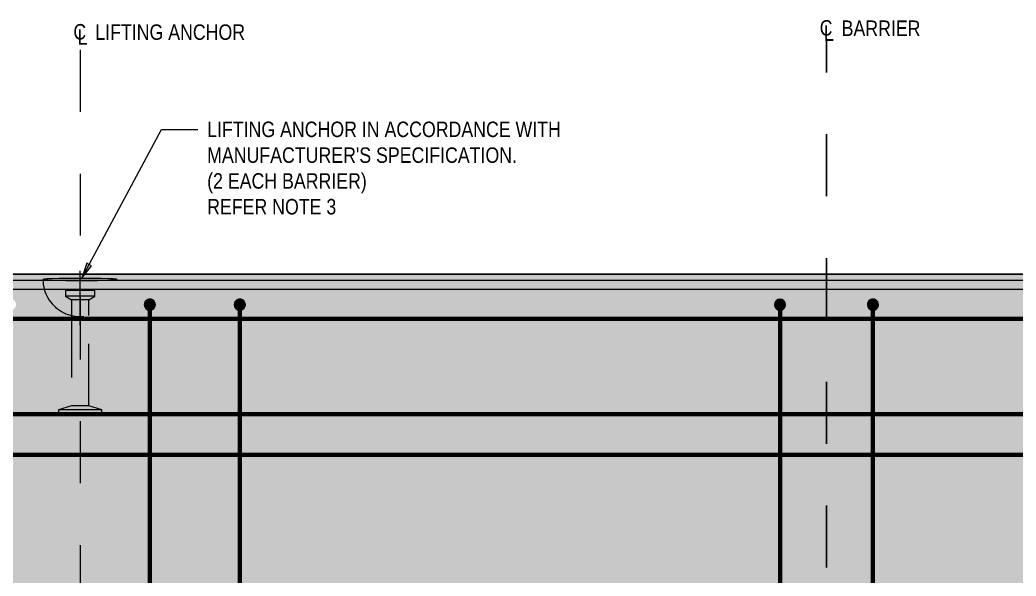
# Model space of a CAD drawing. Header units: metres. Extents: x 3.19 to 12.18, y 1.19 to 4.34.
# Drawn here: x 4.473 to 6.082, y 3.444 to 4.343 of the extents above; entities that cross this region are included whole.
import ezdxf

# ---------------------------------------------------------------- set-up
doc = ezdxf.new("R2010")
doc.units = ezdxf.units.M
doc.linetypes.add('JacobsCenter', pattern=[0.015000000000000001, 0.009000000000000003, -0.0015, 0.003, -0.0015])
doc.linetypes.add('JacobsDash', pattern=[0.0045000000000000005, 0.003, -0.0015])
for name, color, linetype, lineweight in [('D-BDGE', 7, 'Continuous', 13), ('D-BDGE-LINE', 7, 'Continuous', 9), ('D-ENHA-GEN-LINE', 7, 'Continuous', 9), ('D-ENHA-TEXT', 7, 'Continuous', 9)]:
    doc.layers.add(name, color=color, linetype=linetype, lineweight=lineweight)
doc.styles.add('Arial Narrow_1', font='ARIALN.TTF', dxfattribs={"height": 0.02499999999999999})
doc.styles.add('Arial Narrow_2', font='ARIALN.TTF', dxfattribs={"height": 0.0025})

# ---------------------------------------------------------------- blocks, each defined once
blk = doc.blocks.new('B_Det_Reinf_Bar Section_2D - Reo Dot_Scale 10_Section-2703256-DRG-2871121 - ELEVATION - PRECAST MEDIUM PERFORMANCE LEVEL BARRIER TYPE - MPB-02-A')
at = {"layer": 'D-BDGE-LINE'}
blk.add_hatch(color=256, dxfattribs=at).paths.add_polyline_path([(2.571809432083683e-15, -0.008999999999994434), (0.002329371405926597, -0.008693332436596202), (0.00450000000000412, -0.007794228634054894), (0.006363961030683141, -0.006363961030673665), (0.007794228634063963, -0.004499999999994645), (0.008693332436605677, -0.002329371405917392), (0.009000000000004045, 4.872902081842768e-15), (0.008693332436605677, 0.002329371405928492), (0.007794228634063963, 0.004500000000005204), (0.006363961030683546, 0.006363961030683682), (0.00450000000000412, 0.007794228634065182), (0.002329371405926732, 0.00869333243660703), (4.196110126031272e-15, 0.009000000000005264), (-0.002329371405919152, 0.00869333243660676), (-0.004499999999995864, 0.007794228634065182), (-0.006363961030674883, 0.006363961030684223), (-0.007794228634055842, 0.004500000000005474), (-0.008693332436597555, 0.002329371405928221), (-0.008999999999995924, 5.143618864167365e-15), (-0.008693332436597555, -0.002329371405917392), (-0.007794228634055977, -0.004499999999994645), (-0.006363961030674883, -0.006363961030673665), (-0.004499999999995864, -0.007794228634054623), (-0.00232937140591834, -0.008693332436596202)])
for centre, start, end in [((0, 5.273116942094194e-19), 359.9999999999996, 179.9999999999998), ((0, -5.301757367460423e-19), 179.9999999999998, 359.9999999999993)]:
    blk.add_arc(centre, 0.009000000000000006, start, end, dxfattribs=at)
blk = doc.blocks.new('B_Det_Reinf_Bar Section_2D - Reo Dot_Scale 10_Section-5903221-DRG-2871121 - ELEVATION - PRECAST MEDIUM PERFORMANCE LEVEL BARRIER TYPE - MPB-02-A')
at = {"layer": 'D-BDGE-LINE'}
blk.add_hatch(color=256, dxfattribs=at).paths.add_polyline_path([(-1.191153842228232e-14, 0.008999999999995246), (-0.00232937140593526, 0.008693332436596743), (-0.004500000000011972, 0.007794228634055165), (-0.00636396103069072, 0.006363961030674207), (-0.007794228634071408, 0.00449999999999627), (-0.00869333243661407, 0.002329371405917934), (-0.009000000000012031, -4.060751734868973e-15), (-0.00869333243661407, -0.00232937140592768), (-0.007794228634071408, -0.004500000000006286), (-0.00636396103069072, -0.006363961030683682), (-0.004500000000014137, -0.007794228634063828), (-0.002329371405934177, -0.008693332436606489), (-1.191153842228232e-14, -0.009000000000004721), (0.002329371405911437, -0.008693332436606489), (0.004499999999988148, -0.007794228634063557), (0.006363961030666897, -0.006363961030683141), (0.007794228634048668, -0.004500000000004662), (0.008693332436589162, -0.002329371405927138), (0.008999999999988208, -1.028723772833473e-14), (0.008693332436590245, 0.002329371405917934), (0.007794228634048668, 0.004499999999995187), (0.006363961030666897, 0.006363961030674748), (0.004499999999988148, 0.007794228634055165), (0.002329371405911437, 0.008693332436596743)])
for radius, start, end in [(0.009000000000000008, 2.926110306946435e-13, 180.0000000000001), (0.009000000000000006, 180.0000000000001, 359.9999999999996)]:
    blk.add_arc((0, -2.642286556120343e-18), radius, start, end, dxfattribs=at)
blk = doc.blocks.new('SYM_ANO_Barrier_LiftingHook_CS - Barrier_LiftingHook-3065844-DRG-2871121 - ELEVATION - PRECAST MEDIUM PERFORMANCE LEVEL BARRIER TYPE - MPB-02-A')
at = {"layer": 'D-ENHA-GEN-LINE', "linetype": 'JacobsDash'}
for p, q in [((-3.096901587356272e-07, -0.006784693707594565), (-3.096901587356272e-07, 0.001969845714563886)), ((-0.005825960594715209, 0.0006371081662707314), (-0.006000309690159206, 0.0005972222222251211)), ((-0.005313045844078125, 0.0006746760842300627), (-0.005825960594715214, 0.0006371081662707309)), ((-0.004491374179183393, 0.0007077426652629613), (-0.005313045844077933, 0.0006746760842300689)), ((-0.003408698170548321, 0.0007343861998717282), (-0.004491374179185306, 0.0007077426652628809)), ((-0.002127939012445208, 0.0007530582626696955), (-0.003408698170564734, 0.0007343861998715137)), ((-0.0007235297717087187, 0.0007626737012388135), (-0.002127939012431997, 0.0007530582626700263)), ((0.0007229103913756694, 0.0007626737012389357), (-0.0007235297716908704, 0.0007626737012389357)), ((0.002127319632079683, 0.000753058262670262), (0.0007229103913510606, 0.000762673701239086)), ((0.003408078790218821, 0.0007343861998719226), (0.002127319632063511, 0.000753058262670626)), ((0.004490754798868225, 0.0007077426652628623), (0.00340807879022341, 0.0007343861998719016)), ((0.005312426463760563, 0.0006746760842300507), (0.004490754798870601, 0.0007077426652627585)), ((0.005825341214397408, 0.0006371081662707316), (0.005312426463760326, 0.0006746760842300611)), ((0.005999690309841106, 0.0005972222222250608), (0.005825341214397414, 0.0006371081662707314)), ((-0.002350309690159203, -0.00120277777777577), (-0.002350309690159203, -0.002128416652289006)), ((0.002349690309841109, -0.00120277777777707), (-0.002350309690159202, -0.00120277777777577)), ((0.002349690309840784, -0.002128416652289006), (0.002349690309841109, -0.00120277777777707)), ((0.002349690309838533, -0.002128416652290305), (-0.002350309690159202, -0.002128416652290305)), ((-0.002350309690159203, -0.002128416652289006), (-0.001400309690159351, -0.002676899408019204)), ((0.001399690309838654, -0.002676899408020502), (-0.001400309690157101, -0.002676899408020502)), ((-0.001400309690159352, -0.002676899408019202), (-0.001400309690159352, -0.005237165916272176)), ((0.001399690309840904, -0.002676899408019203), (0.002349690309838529, -0.002128416652290308)), ((0.001399690309840878, -0.005237149402329294), (0.001399690309840905, -0.002676899408019202)), ((-0.001400309690159352, -0.005237165916272176), (-0.001400309690159352, -0.01982467492454532)), ((0.001399690309840892, -0.01982467492454533), (0.001399690309840906, -0.005237149402329283)), ((-0.001400309690159352, -0.01982467492454532), (-0.003500309690159189, -0.02046670935560924)), ((0.003499690309840712, -0.02046670935561054), (-0.003500309690163432, -0.02046670935561054)), ((-0.003500309690159186, -0.02046670935560924), (-0.003500309690159186, -0.02120277777777555)), ((0.001399690309845143, -0.01982467492454662), (-0.001400309690159352, -0.01982467492454662)), ((0.003499690309840711, -0.02046670935560924), (0.001399690309840892, -0.01982467492454532)), ((0.003499690309840712, -0.02120277777777555), (0.003499690309840712, -0.02046670935560924)), ((-0.003500309690159186, -0.02120277777777555), (0.003499690309840712, -0.02120277777777555))]:
    blk.add_line(p, q, dxfattribs=at)
blk.add_arc((-3.44100176372919e-07, 0.0005971878122075771), 0.005999965590081505, 179.9996714066525, 0.0003288430973885436, dxfattribs=at)
for major_axis, ratio, start_param, end_param in [((0.006000000000000017, 0), 0.02776706724027967, 3.146393588788662, 4.712388980384708), ((-0.005999999999999991, 3.673940397442054e-19), 0.02776706724027981, 1.570796326794916, 3.141592653602437)]:
    blk.add_ellipse((-3.096901588845214e-07, 0.0005972222222229539), major_axis=major_axis, ratio=ratio, start_param=start_param, end_param=end_param, dxfattribs=at)
blk = doc.blocks.new('CS_Annot_Centreline Symbol3 - CS_Annot_Centreline Symbol-5905071-DRG-2871121 - ELEVATION - PRECAST MEDIUM PERFORMANCE LEVEL BARRIER TYPE - MPB-02-A')
at = {"layer": 'D-ENHA-GEN-LINE', "char_height": 0.0025, "attachment_point": 1, "style": 'Arial Narrow_2'}
for s, insert, width in [('C  ', (-0.001093037785933506, 0.004762522620760218), 0.00440928125), ('L', (-0.000410444531309655, 0.003917079901844562), 0.00192405)]:
    blk.add_mtext(s, dxfattribs=dict(at, insert=insert, width=width))

msp = doc.modelspace()

# ---------------------------------------------------------------- hatches: boundary and pattern name
at = {"layer": 'D-BDGE-LINE', "true_color": 0xffffff}
h = msp.add_hatch(color=7, dxfattribs=at)
h.paths.add_polyline_path([(8.165503870350335, 2.172432099418926), (8.165503870350335, 3.932432099418929), (3.385503870350329, 3.932432099418929), (3.385503870350329, 2.172432099418926), (7.300379011572486, 2.172432099418926)])
h.paths.add_polyline_path([(8.048259892536034, 2.656198663905486), (8.045930521130112, 2.656505331468885), (8.043759892536034, 2.657404435271427), (8.041895931505355, 2.658834702874807), (8.040465663901974, 2.660698663905488), (8.039566560099432, 2.662869292499564), (8.039259892536034, 2.665198663905483), (8.039566560099432, 2.66752803531141), (8.040465663901973, 2.669698663905483), (8.041895931505355, 2.671562624936166), (8.043759892536034, 2.672992892539548), (8.045930521130112, 2.673891996342088), (8.048259892536034, 2.674198663905486), (8.050589263941957, 2.673891996342088), (8.052759892536034, 2.672992892539547), (8.054623853566714, 2.671562624936165), (8.056054121170094, 2.669698663905486), (8.056953224972636, 2.66752803531141), (8.057259892536035, 2.665198663905485), (8.056953224972636, 2.662869292499564), (8.056054121170094, 2.660698663905487), (8.054623853566714, 2.658834702874808), (8.052759892536034, 2.657404435271427), (8.050589263941959, 2.656505331468885)])
h.paths.add_polyline_path([(7.263259892536027, 2.65619866390549), (7.260930521130104, 2.656505331468887), (7.258759892536025, 2.657404435271429), (7.256895931505347, 2.65883470287481), (7.255465663901967, 2.660698663905488), (7.254566560099424, 2.662869292499566), (7.254259892536027, 2.665198663905489), (7.254566560099424, 2.667528035311412), (7.255465663901966, 2.66969866390549), (7.256895931505347, 2.671562624936168), (7.258759892536025, 2.67299289253955), (7.260930521130102, 2.67389199634209), (7.263259892536027, 2.674198663905488), (7.265589263941949, 2.67389199634209), (7.267759892536025, 2.672992892539549), (7.269623853566705, 2.671562624936168), (7.271054121170086, 2.669698663905489), (7.271953224972629, 2.667528035311415), (7.272259892536026, 2.665198663905489), (7.271953224972629, 2.662869292499566), (7.271054121170086, 2.660698663905489), (7.269623853566703, 2.658834702874808), (7.267759892536025, 2.657404435271429), (7.26558926394195, 2.656505331468887)])
h.paths.add_polyline_path([(6.697747848164644, 2.65619866390549), (6.695418476758721, 2.656505331468888), (6.693247848164644, 2.657404435271429), (6.691383887133965, 2.658834702874812), (6.689953619530583, 2.660698663905489), (6.689054515728042, 2.662869292499566), (6.688747848164644, 2.665198663905485), (6.689054515728042, 2.667528035311412), (6.689953619530583, 2.66969866390549), (6.691383887133967, 2.671562624936171), (6.693247848164644, 2.67299289253955), (6.695418476758721, 2.673891996342091), (6.697747848164644, 2.67419866390549), (6.700077219570566, 2.673891996342092), (6.702247848164645, 2.67299289253955), (6.704111809195323, 2.671562624936169), (6.705542076798705, 2.66969866390549), (6.706441180601247, 2.667528035311412), (6.706747848164644, 2.665198663905489), (6.706441180601247, 2.662869292499566), (6.705542076798706, 2.660698663905492), (6.704111809195323, 2.65883470287481), (6.702247848164645, 2.657404435271429), (6.700077219570567, 2.656505331468888)])
h.paths.add_polyline_path([(5.875503870350338, 2.656198663905492), (5.873174498944415, 2.656505331468891), (5.871003870350337, 2.657404435271432), (5.869139909319658, 2.658834702874813), (5.867709641716277, 2.660698663905493), (5.866810537913735, 2.662869292499569), (5.866503870350337, 2.665198663905493), (5.866810537913735, 2.667528035311415), (5.867709641716278, 2.669698663905493), (5.869139909319658, 2.671562624936171), (5.871003870350337, 2.672992892539552), (5.873174498944415, 2.673891996342094), (5.875503870350338, 2.674198663905492), (5.87783324175626, 2.673891996342094), (5.880003870350336, 2.672992892539552), (5.881867831381016, 2.671562624936171), (5.883298098984397, 2.669698663905492), (5.884197202786939, 2.667528035311413), (5.884503870350336, 2.665198663905491), (5.884197202786939, 2.662869292499569), (5.883298098984397, 2.660698663905492), (5.881867831381016, 2.658834702874814), (5.880003870350336, 2.657404435271433), (5.87783324175626, 2.656505331468891)])
h.paths.add_polyline_path([(5.675503870350333, 2.656198663905492), (5.673174498944411, 2.656505331468891), (5.671003870350334, 2.657404435271432), (5.669139909319655, 2.658834702874813), (5.667709641716273, 2.660698663905492), (5.666810537913732, 2.662869292499569), (5.666503870350333, 2.665198663905491), (5.666810537913732, 2.667528035311415), (5.667709641716273, 2.669698663905492), (5.669139909319656, 2.671562624936173), (5.671003870350334, 2.672992892539552), (5.673174498944411, 2.673891996342094), (5.675503870350333, 2.674198663905492), (5.677833241756256, 2.673891996342094), (5.680003870350334, 2.672992892539552), (5.681867831381012, 2.671562624936171), (5.683298098984394, 2.669698663905492), (5.684197202786934, 2.667528035311416), (5.684503870350333, 2.665198663905493), (5.684197202786935, 2.662869292499569), (5.683298098984394, 2.660698663905493), (5.681867831381012, 2.658834702874813), (5.680003870350334, 2.657404435271432), (5.677833241756256, 2.656505331468891)])
h.paths.add_polyline_path([(4.853259892536028, 2.656198663905497), (4.850930521130106, 2.656505331468895), (4.848759892536028, 2.657404435271437), (4.846895931505349, 2.658834702874818), (4.845465663901968, 2.660698663905497), (4.844566560099427, 2.662869292499574), (4.844259892536028, 2.665198663905497), (4.844566560099427, 2.66752803531142), (4.845465663901969, 2.669698663905498), (4.846895931505349, 2.671562624936176), (4.848759892536028, 2.672992892539557), (4.850930521130105, 2.673891996342099), (4.853259892536028, 2.674198663905496), (4.855589263941951, 2.673891996342098), (4.857759892536028, 2.672992892539557), (4.859623853566706, 2.671562624936176), (4.861054121170088, 2.669698663905497), (4.86195322497263, 2.667528035311421), (4.862259892536028, 2.665198663905497), (4.86195322497263, 2.662869292499574), (4.861054121170088, 2.660698663905497), (4.859623853566707, 2.658834702874819), (4.857759892536028, 2.657404435271437), (4.855589263941952, 2.656505331468896)])
h.paths.add_polyline_path([(4.287747848164646, 2.656198663905498), (4.285418476758723, 2.656505331468896), (4.283247848164646, 2.657404435271437), (4.281383887133967, 2.658834702874819), (4.279953619530587, 2.660698663905498), (4.279054515728045, 2.662869292499574), (4.278747848164646, 2.665198663905496), (4.279054515728045, 2.66752803531142), (4.279953619530587, 2.669698663905497), (4.281383887133967, 2.671562624936176), (4.283247848164646, 2.672992892539558), (4.285418476758723, 2.673891996342099), (4.287747848164646, 2.674198663905497), (4.290077219570569, 2.673891996342099), (4.292247848164647, 2.672992892539557), (4.294111809195325, 2.671562624936176), (4.295542076798705, 2.669698663905498), (4.296441180601247, 2.667528035311422), (4.296747848164646, 2.665198663905499), (4.296441180601247, 2.662869292499574), (4.295542076798707, 2.660698663905498), (4.294111809195325, 2.658834702874818), (4.292247848164647, 2.657404435271437), (4.290077219570567, 2.656505331468896)])
h.paths.add_polyline_path([(3.533259892536029, 2.6561986639055), (3.530930521130107, 2.656505331468899), (3.528759892536029, 2.65740443527144), (3.52689593150535, 2.658834702874821), (3.525465663901969, 2.660698663905499), (3.524566560099428, 2.662869292499578), (3.524259892536029, 2.6651986639055), (3.524566560099428, 2.667528035311423), (3.525465663901969, 2.6696986639055), (3.52689593150535, 2.671562624936179), (3.528759892536029, 2.67299289253956), (3.530930521130106, 2.673891996342102), (3.533259892536029, 2.6741986639055), (3.535589263941952, 2.673891996342102), (3.537759892536029, 2.67299289253956), (3.539623853566709, 2.671562624936179), (3.541054121170089, 2.6696986639055), (3.541953224972631, 2.667528035311423), (3.542259892536029, 2.6651986639055), (3.541953224972631, 2.662869292499578), (3.541054121170089, 2.6606986639055), (3.539623853566706, 2.65883470287482), (3.537759892536029, 2.65740443527144), (3.535589263941953, 2.656505331468899)])
h.paths.add_polyline_path([(8.048259892536034, 3.38491487048629), (8.04593052113011, 3.385221538049689), (8.043759892536034, 3.38612064185223), (8.041895931505355, 3.387550909455611), (8.040465663901974, 3.389414870486292), (8.039566560099432, 3.391585499080367), (8.039259892536034, 3.393914870486293), (8.039566560099432, 3.396244241892213), (8.040465663901974, 3.39841487048629), (8.041895931505355, 3.400278831516969), (8.043759892536034, 3.40170909912035), (8.045930521130114, 3.402608202922892), (8.048259892536034, 3.40291487048629), (8.050589263941957, 3.402608202922892), (8.052759892536034, 3.40170909912035), (8.054623853566714, 3.40027883151697), (8.056054121170094, 3.39841487048629), (8.056953224972636, 3.396244241892213), (8.057259892536035, 3.393914870486289), (8.056953224972636, 3.391585499080367), (8.056054121170094, 3.38941487048629), (8.054623853566714, 3.387550909455611), (8.052759892536034, 3.38612064185223), (8.050589263941959, 3.385221538049689)])
h.paths.add_polyline_path([(7.263259892536029, 3.384914870486292), (7.260930521130105, 3.385221538049691), (7.258759892536028, 3.386120641852232), (7.25689593150535, 3.387550909455613), (7.255465663901969, 3.389414870486292), (7.254566560099427, 3.391585499080369), (7.254259892536028, 3.393914870486292), (7.254566560099427, 3.396244241892215), (7.255465663901968, 3.398414870486292), (7.25689593150535, 3.400278831516971), (7.258759892536028, 3.401709099120351), (7.260930521130105, 3.402608202922893), (7.263259892536029, 3.402914870486292), (7.265589263941952, 3.402608202922893), (7.267759892536029, 3.401709099120352), (7.269623853566707, 3.400278831516972), (7.271054121170089, 3.398414870486292), (7.271953224972631, 3.396244241892213), (7.272259892536029, 3.39391487048629), (7.271953224972631, 3.391585499080369), (7.271054121170089, 3.389414870486292), (7.26962385356671, 3.387550909455615), (7.267759892536029, 3.386120641852233), (7.26558926394195, 3.385221538049691)])
h.paths.add_polyline_path([(6.697747848164644, 3.384914870486293), (6.695418476758721, 3.385221538049691), (6.693247848164643, 3.386120641852233), (6.691383887133965, 3.387550909455612), (6.689953619530583, 3.389414870486292), (6.689054515728042, 3.39158549908037), (6.688747848164644, 3.393914870486288), (6.689054515728042, 3.396244241892215), (6.689953619530583, 3.398414870486292), (6.691383887133965, 3.400278831516973), (6.693247848164643, 3.401709099120353), (6.695418476758721, 3.402608202922894), (6.697747848164644, 3.402914870486292), (6.700077219570566, 3.402608202922894), (6.702247848164643, 3.401709099120353), (6.704111809195323, 3.400278831516972), (6.705542076798704, 3.398414870486292), (6.706441180601245, 3.396244241892215), (6.706747848164643, 3.393914870486292), (6.706441180601245, 3.39158549908037), (6.705542076798704, 3.389414870486292), (6.704111809195323, 3.387550909455613), (6.702247848164643, 3.386120641852233), (6.700077219570566, 3.385221538049691)])
h.paths.add_polyline_path([(5.875503870350338, 3.384914870486296), (5.873174498944414, 3.385221538049694), (5.871003870350337, 3.386120641852236), (5.869139909319658, 3.387550909455617), (5.867709641716277, 3.389414870486297), (5.866810537913735, 3.391585499080373), (5.866503870350337, 3.393914870486297), (5.866810537913735, 3.396244241892219), (5.867709641716277, 3.398414870486295), (5.869139909319658, 3.400278831516975), (5.871003870350337, 3.401709099120356), (5.873174498944414, 3.402608202922897), (5.875503870350338, 3.402914870486295), (5.87783324175626, 3.402608202922897), (5.880003870350336, 3.401709099120356), (5.881867831381016, 3.400278831516975), (5.883298098984397, 3.398414870486295), (5.884197202786939, 3.396244241892219), (5.884503870350336, 3.393914870486295), (5.884197202786939, 3.391585499080373), (5.883298098984397, 3.389414870486296), (5.881867831381016, 3.387550909455617), (5.880003870350336, 3.386120641852236), (5.877833241756261, 3.385221538049694)])
h.paths.add_polyline_path([(5.675503870350336, 3.384914870486296), (5.673174498944412, 3.385221538049694), (5.671003870350336, 3.386120641852236), (5.669139909319656, 3.387550909455617), (5.667709641716275, 3.389414870486296), (5.666810537913733, 3.391585499080373), (5.666503870350335, 3.393914870486294), (5.666810537913733, 3.396244241892219), (5.667709641716275, 3.398414870486295), (5.669139909319656, 3.400278831516975), (5.671003870350336, 3.401709099120356), (5.673174498944412, 3.402608202922897), (5.675503870350336, 3.402914870486295), (5.677833241756257, 3.402608202922897), (5.680003870350335, 3.401709099120356), (5.681867831381014, 3.400278831516975), (5.683298098984396, 3.398414870486295), (5.684197202786938, 3.396244241892219), (5.684503870350335, 3.393914870486297), (5.684197202786938, 3.391585499080373), (5.683298098984395, 3.389414870486295), (5.681867831381014, 3.387550909455617), (5.680003870350335, 3.386120641852236), (5.677833241756258, 3.385221538049694)])
h.paths.add_polyline_path([(4.85325989253603, 3.3849148704863), (4.850930521130108, 3.385221538049697), (4.848759892536029, 3.386120641852239), (4.846895931505351, 3.38755090945562), (4.84546566390197, 3.389414870486299), (4.844566560099429, 3.391585499080376), (4.84425989253603, 3.393914870486301), (4.844566560099429, 3.396244241892222), (4.845465663901969, 3.398414870486298), (4.846895931505351, 3.400278831516979), (4.848759892536029, 3.401709099120359), (4.850930521130108, 3.402608202922901), (4.85325989253603, 3.402914870486299), (4.855589263941953, 3.402608202922901), (4.85775989253603, 3.401709099120359), (4.859623853566709, 3.400278831516979), (4.86105412117009, 3.398414870486299), (4.861953224972631, 3.396244241892222), (4.86225989253603, 3.393914870486299), (4.861953224972631, 3.391585499080376), (4.86105412117009, 3.389414870486299), (4.85962385356671, 3.387550909455622), (4.85775989253603, 3.386120641852239), (4.855589263941954, 3.385221538049697)])
h.paths.add_polyline_path([(4.287747848164646, 3.384914870486301), (4.285418476758723, 3.385221538049699), (4.283247848164645, 3.38612064185224), (4.281383887133967, 3.387550909455621), (4.279953619530586, 3.3894148704863), (4.279054515728044, 3.391585499080378), (4.278747848164645, 3.393914870486301), (4.279054515728044, 3.396244241892222), (4.279953619530586, 3.3984148704863), (4.281383887133967, 3.400278831516979), (4.283247848164645, 3.40170909912036), (4.285418476758723, 3.402608202922902), (4.287747848164646, 3.4029148704863), (4.290077219570568, 3.402608202922902), (4.292247848164645, 3.40170909912036), (4.294111809195324, 3.400278831516979), (4.295542076798705, 3.398414870486301), (4.296441180601247, 3.396244241892224), (4.296747848164645, 3.393914870486301), (4.296441180601247, 3.391585499080378), (4.295542076798704, 3.389414870486299), (4.294111809195324, 3.387550909455621), (4.292247848164645, 3.38612064185224), (4.290077219570568, 3.385221538049699)])
h.paths.add_polyline_path([(3.533259892536029, 3.384914870486304), (3.530930521130108, 3.385221538049702), (3.528759892536029, 3.386120641852243), (3.52689593150535, 3.387550909455624), (3.525465663901969, 3.389414870486303), (3.524566560099428, 3.391585499080381), (3.524259892536029, 3.393914870486303), (3.524566560099428, 3.396244241892226), (3.525465663901969, 3.398414870486303), (3.52689593150535, 3.400278831516983), (3.528759892536029, 3.401709099120363), (3.530930521130107, 3.402608202922905), (3.533259892536029, 3.402914870486303), (3.535589263941952, 3.402608202922905), (3.537759892536029, 3.401709099120363), (3.539623853566708, 3.400278831516982), (3.541054121170089, 3.398414870486303), (3.541953224972631, 3.396244241892226), (3.542259892536029, 3.393914870486304), (3.541953224972631, 3.391585499080381), (3.541054121170089, 3.389414870486304), (3.539623853566709, 3.387550909455625), (3.537759892536029, 3.386120641852243), (3.535589263941952, 3.385221538049702)])
h.paths.add_polyline_path([(8.132003870350335, 3.654172198370426), (8.129674498944413, 3.654478865933824), (8.127503870350337, 3.655377969736365), (8.125639909319657, 3.656808237339746), (8.124209641716275, 3.658672198370426), (8.123310537913733, 3.660842826964503), (8.123003870350336, 3.663172198370431), (8.123310537913733, 3.665501569776346), (8.124209641716275, 3.667672198370425), (8.125639909319657, 3.669536159401104), (8.127503870350338, 3.670966427004487), (8.129674498944413, 3.671865530807027), (8.132003870350335, 3.672172198370425), (8.134333241756257, 3.671865530807027), (8.136503870350339, 3.670966427004485), (8.138367831381014, 3.669536159401105), (8.139798098984395, 3.667672198370427), (8.140697202786935, 3.665501569776354), (8.141003870350335, 3.663172198370425), (8.140697202786939, 3.660842826964503), (8.139798098984395, 3.658672198370425), (8.138367831381014, 3.656808237339746), (8.136503870350335, 3.655377969736366), (8.13433324175626, 3.654478865933824)])
h.paths.add_polyline_path([(3.41400387035033, 3.654172198370433), (3.411674498944407, 3.654478865933832), (3.40950387035033, 3.655377969736373), (3.40763990931965, 3.656808237339754), (3.40620964171627, 3.658672198370433), (3.405310537913728, 3.66084282696451), (3.40500387035033, 3.663172198370434), (3.405310537913728, 3.665501569776356), (3.40620964171627, 3.667672198370434), (3.407639909319651, 3.669536159401112), (3.40950387035033, 3.670966427004493), (3.411674498944407, 3.671865530807035), (3.41400387035033, 3.672172198370434), (3.416333241756253, 3.671865530807035), (3.41850387035033, 3.670966427004493), (3.420367831381009, 3.669536159401112), (3.42179809898439, 3.667672198370433), (3.422697202786931, 3.665501569776356), (3.42300387035033, 3.663172198370434), (3.422697202786931, 3.66084282696451), (3.42179809898439, 3.658672198370433), (3.420367831381009, 3.656808237339754), (3.41850387035033, 3.655377969736373), (3.416333241756253, 3.654478865933832)])
h.paths.add_polyline_path([(8.023259892536034, 3.874045803049846), (8.02093052113011, 3.874352470613245), (8.018759892536032, 3.875251574415786), (8.016895931505355, 3.876681842019167), (8.015465663901972, 3.878545803049846), (8.014566560099432, 3.880716431643924), (8.014259892536034, 3.883045803049846), (8.014566560099432, 3.88537517445577), (8.015465663901972, 3.887545803049848), (8.016895931505355, 3.889409764080526), (8.018759892536032, 3.890840031683907), (8.02093052113011, 3.891739135486448), (8.023259892536034, 3.892045803049846), (8.025589263941956, 3.891739135486448), (8.027759892536034, 3.890840031683907), (8.029623853566713, 3.889409764080526), (8.031054121170094, 3.887545803049846), (8.031953224972636, 3.885375174455765), (8.032259892536032, 3.883045803049846), (8.031953224972636, 3.880716431643924), (8.031054121170094, 3.878545803049847), (8.029623853566713, 3.876681842019168), (8.027759892536034, 3.875251574415786), (8.025589263941958, 3.874352470613245)])
h.paths.add_polyline_path([(7.238259892536028, 3.874045803049848), (7.235930521130106, 3.874352470613247), (7.233759892536028, 3.875251574415788), (7.231895931505349, 3.87668184201917), (7.230465663901969, 3.878545803049848), (7.229566560099426, 3.880716431643926), (7.229259892536028, 3.883045803049845), (7.229566560099426, 3.885375174455771), (7.230465663901969, 3.887545803049848), (7.231895931505349, 3.889409764080527), (7.233759892536028, 3.890840031683908), (7.235930521130106, 3.89173913548645), (7.238259892536028, 3.892045803049848), (7.240589263941951, 3.89173913548645), (7.242759892536029, 3.890840031683908), (7.244623853566707, 3.889409764080527), (7.246054121170088, 3.887545803049848), (7.24695322497263, 3.885375174455774), (7.247259892536028, 3.883045803049847), (7.24695322497263, 3.880716431643926), (7.246054121170088, 3.878545803049848), (7.244623853566709, 3.876681842019171), (7.242759892536029, 3.875251574415788), (7.240589263941951, 3.874352470613247)])
h.paths.add_polyline_path([(7.093003870350336, 3.874045803049849), (7.090674498944413, 3.874352470613247), (7.088503870350336, 3.875251574415789), (7.086639909319657, 3.87668184201917), (7.085209641716276, 3.878545803049851), (7.084310537913734, 3.880716431643926), (7.084003870350336, 3.883045803049845), (7.084310537913733, 3.885375174455772), (7.085209641716276, 3.88754580304985), (7.086639909319657, 3.889409764080528), (7.088503870350336, 3.89084003168391), (7.090674498944413, 3.89173913548645), (7.093003870350336, 3.89204580304985), (7.09533324175626, 3.89173913548645), (7.097503870350337, 3.890840031683909), (7.099367831381015, 3.889409764080529), (7.100798098984396, 3.887545803049849), (7.101697202786938, 3.885375174455773), (7.102003870350336, 3.883045803049848), (7.101697202786938, 3.880716431643926), (7.100798098984396, 3.878545803049849), (7.099367831381015, 3.87668184201917), (7.097503870350337, 3.875251574415789), (7.09533324175626, 3.874352470613248)])
h.paths.add_polyline_path([(6.722747848164645, 3.874045803049849), (6.720418476758722, 3.874352470613247), (6.718247848164646, 3.875251574415789), (6.716383887133964, 3.876681842019171), (6.714953619530585, 3.878545803049849), (6.714054515728042, 3.880716431643926), (6.713747848164645, 3.88304580304985), (6.714054515728042, 3.885375174455772), (6.714953619530585, 3.887545803049849), (6.716383887133968, 3.889409764080531), (6.718247848164645, 3.89084003168391), (6.720418476758722, 3.89173913548645), (6.722747848164645, 3.89204580304985), (6.725077219570567, 3.89173913548645), (6.727247848164645, 3.89084003168391), (6.729111809195324, 3.889409764080528), (6.730542076798706, 3.887545803049849), (6.731441180601247, 3.885375174455772), (6.731747848164645, 3.883045803049848), (6.731441180601247, 3.880716431643926), (6.730542076798706, 3.878545803049849), (6.729111809195324, 3.87668184201917), (6.727247848164645, 3.875251574415789), (6.725077219570567, 3.874352470613247)])
h.paths.add_polyline_path([(6.868003870350336, 3.87404580304985), (6.865674498944414, 3.874352470613248), (6.863503870350337, 3.87525157441579), (6.861639909319658, 3.87668184201917), (6.860209641716277, 3.878545803049851), (6.859310537913734, 3.880716431643927), (6.859003870350336, 3.883045803049849), (6.859310537913734, 3.885375174455773), (6.860209641716277, 3.88754580304985), (6.861639909319656, 3.889409764080529), (6.863503870350336, 3.89084003168391), (6.865674498944414, 3.891739135486452), (6.868003870350336, 3.89204580304985), (6.870333241756258, 3.891739135486452), (6.872503870350336, 3.89084003168391), (6.874367831381015, 3.889409764080529), (6.875798098984395, 3.88754580304985), (6.876697202786938, 3.885375174455773), (6.877003870350335, 3.883045803049849), (6.876697202786938, 3.880716431643927), (6.875798098984395, 3.878545803049851), (6.874367831381015, 3.876681842019171), (6.872503870350336, 3.87525157441579), (6.870333241756258, 3.874352470613248)])
h.paths.add_polyline_path([(5.700503870350334, 3.874045803049853), (5.698174498944412, 3.874352470613251), (5.696003870350337, 3.875251574415792), (5.694139909319656, 3.876681842019173), (5.692709641716275, 3.878545803049853), (5.691810537913732, 3.880716431643929), (5.691503870350335, 3.883045803049856), (5.691810537913732, 3.885375174455775), (5.692709641716275, 3.887545803049853), (5.694139909319655, 3.889409764080531), (5.696003870350335, 3.890840031683913), (5.698174498944412, 3.891739135486454), (5.700503870350334, 3.892045803049853), (5.702833241756258, 3.891739135486454), (5.705003870350335, 3.890840031683913), (5.706867831381013, 3.889409764080531), (5.708298098984395, 3.887545803049852), (5.709197202786936, 3.885375174455775), (5.709503870350334, 3.883045803049854), (5.709197202786936, 3.880716431643929), (5.708298098984395, 3.878545803049853), (5.706867831381013, 3.876681842019174), (5.705003870350335, 3.875251574415793), (5.702833241756255, 3.874352470613251)])
h.paths.add_polyline_path([(5.850503870350337, 3.874045803049853), (5.848174498944416, 3.874352470613251), (5.846003870350338, 3.875251574415793), (5.844139909319659, 3.876681842019174), (5.842709641716276, 3.878545803049854), (5.841810537913736, 3.88071643164393), (5.841503870350338, 3.883045803049854), (5.841810537913736, 3.885375174455775), (5.842709641716278, 3.887545803049852), (5.844139909319659, 3.889409764080531), (5.846003870350338, 3.890840031683912), (5.848174498944416, 3.891739135486454), (5.850503870350337, 3.892045803049853), (5.85283324175626, 3.891739135486454), (5.855003870350338, 3.890840031683912), (5.856867831381017, 3.889409764080531), (5.858298098984397, 3.887545803049853), (5.859197202786939, 3.885375174455775), (5.859503870350337, 3.883045803049852), (5.859197202786939, 3.88071643164393), (5.858298098984397, 3.878545803049853), (5.856867831381018, 3.876681842019174), (5.855003870350338, 3.875251574415792), (5.85283324175626, 3.874352470613251)])
h.paths.add_polyline_path([(4.82825989253603, 3.874045803049856), (4.825930521130108, 3.874352470613254), (4.823759892536031, 3.875251574415796), (4.821895931505352, 3.876681842019177), (4.82046566390197, 3.878545803049856), (4.819566560099429, 3.880716431643934), (4.819259892536031, 3.883045803049854), (4.819566560099429, 3.885375174455779), (4.820465663901972, 3.887545803049857), (4.821895931505352, 3.889409764080535), (4.823759892536031, 3.890840031683915), (4.825930521130108, 3.891739135486457), (4.82825989253603, 3.892045803049856), (4.830589263941953, 3.891739135486457), (4.83275989253603, 3.890840031683916), (4.83462385356671, 3.889409764080535), (4.836054121170091, 3.887545803049856), (4.836953224972632, 3.885375174455779), (4.83725989253603, 3.883045803049856), (4.836953224972632, 3.880716431643934), (4.836054121170091, 3.878545803049856), (4.834623853566709, 3.876681842019177), (4.83275989253603, 3.875251574415796), (4.830589263941953, 3.874352470613254)])
h.paths.add_polyline_path([(4.458003870350338, 3.874045803049857), (4.455674498944415, 3.874352470613255), (4.453503870350338, 3.875251574415797), (4.45163990931966, 3.876681842019178), (4.450209641716278, 3.878545803049857), (4.449310537913736, 3.880716431643934), (4.449003870350338, 3.883045803049857), (4.449310537913736, 3.885375174455779), (4.450209641716278, 3.887545803049857), (4.451639909319659, 3.889409764080536), (4.453503870350339, 3.890840031683917), (4.455674498944415, 3.891739135486458), (4.458003870350338, 3.892045803049857), (4.460333241756261, 3.891739135486458), (4.462503870350338, 3.890840031683916), (4.464367831381017, 3.889409764080536), (4.465798098984399, 3.887545803049856), (4.466697202786939, 3.885375174455779), (4.467003870350339, 3.883045803049856), (4.466697202786939, 3.880716431643934), (4.465798098984398, 3.878545803049857), (4.464367831381017, 3.876681842019178), (4.462503870350338, 3.875251574415797), (4.460333241756261, 3.874352470613255)])
h.paths.add_polyline_path([(4.683003870350338, 3.874045803049857), (4.680674498944415, 3.874352470613255), (4.678503870350338, 3.875251574415797), (4.676639909319659, 3.876681842019178), (4.675209641716278, 3.878545803049857), (4.674310537913737, 3.880716431643934), (4.674003870350337, 3.883045803049856), (4.674310537913737, 3.885375174455779), (4.675209641716278, 3.887545803049857), (4.676639909319659, 3.889409764080536), (4.678503870350338, 3.890840031683916), (4.680674498944415, 3.891739135486458), (4.683003870350338, 3.892045803049857), (4.685333241756261, 3.891739135486458), (4.687503870350338, 3.890840031683916), (4.689367831381016, 3.889409764080536), (4.690798098984398, 3.887545803049857), (4.69169720278694, 3.88537517445578), (4.692003870350338, 3.883045803049855), (4.69169720278694, 3.880716431643934), (4.690798098984398, 3.878545803049857), (4.689367831381016, 3.876681842019178), (4.687503870350338, 3.875251574415797), (4.685333241756262, 3.874352470613255)])
h.paths.add_polyline_path([(4.312747848164647, 3.874045803049857), (4.310418476758723, 3.874352470613255), (4.308247848164647, 3.875251574415797), (4.306383887133967, 3.876681842019178), (4.304953619530586, 3.878545803049857), (4.304054515728045, 3.880716431643934), (4.303747848164647, 3.883045803049857), (4.304054515728045, 3.88537517445578), (4.304953619530586, 3.887545803049857), (4.306383887133967, 3.889409764080536), (4.308247848164647, 3.890840031683917), (4.310418476758723, 3.891739135486458), (4.312747848164647, 3.892045803049857), (4.315077219570569, 3.891739135486458), (4.317247848164646, 3.890840031683916), (4.319111809195326, 3.889409764080536), (4.320542076798706, 3.887545803049858), (4.321441180601248, 3.88537517445578), (4.321747848164646, 3.883045803049856), (4.321441180601248, 3.880716431643934), (4.320542076798706, 3.878545803049856), (4.319111809195326, 3.876681842019178), (4.317247848164646, 3.875251574415798), (4.315077219570569, 3.874352470613255)])
h.paths.add_polyline_path([(3.50825989253603, 3.87404580304986), (3.505930521130107, 3.874352470613259), (3.50375989253603, 3.8752515744158), (3.50189593150535, 3.876681842019182), (3.50046566390197, 3.87854580304986), (3.499566560099428, 3.880716431643938), (3.499259892536029, 3.88304580304986), (3.499566560099428, 3.885375174455783), (3.50046566390197, 3.88754580304986), (3.50189593150535, 3.889409764080539), (3.50375989253603, 3.89084003168392), (3.505930521130106, 3.891739135486461), (3.50825989253603, 3.89204580304986), (3.510589263941952, 3.891739135486462), (3.512759892536029, 3.89084003168392), (3.514623853566708, 3.889409764080539), (3.516054121170089, 3.88754580304986), (3.516953224972631, 3.885375174455783), (3.517259892536029, 3.88304580304986), (3.516953224972631, 3.880716431643938), (3.516054121170089, 3.87854580304986), (3.514623853566708, 3.876681842019182), (3.512759892536029, 3.8752515744158), (3.510589263941952, 3.874352470613259)])
at = {"layer": 'D-ENHA-TEXT'}
msp.add_hatch(color=256, dxfattribs=at).paths.add_polyline_path([(4.573211393129774, 3.925837100830284), (4.588882858321102, 3.945808009205608), (4.581107300382095, 3.949963572831829)])

# ---------------------------------------------------------------- linework, layer by layer
at = {"layer": 'D-BDGE', "linetype": 'JacobsCenter', "lineweight": 25}
msp.add_line((5.775503870350327, 1.858334265813729), (5.77550387035033, 4.312632099418929), dxfattribs=at)
at = {"layer": 'D-BDGE', "linetype": 'JacobsCenter', "lineweight": 18}
msp.add_line((4.570503870350333, 4.294549072374633), (4.57050387035033, 2.674549072374633), dxfattribs=at)
at = {"layer": 'D-BDGE', "lineweight": 25}
msp.add_line((8.165503870350324, 3.932432099418925), (3.385503870350325, 3.932432099418925), dxfattribs=at)
at = {"layer": 'D-BDGE', "lineweight": 18}
for p, q in [((3.385503870350326, 3.922432099418932), (8.165503870350326, 3.922432099418917)), ((8.165503870350324, 3.907214048276496), (3.385503870350326, 3.907214048276512))]:
    msp.add_line(p, q, dxfattribs=at)
at = {"layer": 'D-BDGE', "lineweight": 70}
for p, q in [((3.413003870350325, 3.860058494739497), (8.133003870350324, 3.860058494739482)), ((4.683003870350332, 3.874045803049852), (4.683003870350329, 2.217432099418926)), ((4.828259892536024, 3.874045803049851), (4.828259892536021, 2.217432099418926)), ((5.700503870350326, 3.874045803049848), (5.700503870350325, 2.217432099418923)), ((5.85050387035033, 3.874045803049848), (5.850503870350328, 2.217432099418923)), ((3.413003870350325, 3.706174961172483), (8.133003870350324, 3.706174961172469)), ((3.433003870350324, 3.640058494739497), (8.113003870350324, 3.640058494739483))]:
    msp.add_line(p, q, dxfattribs=at)
at = {"layer": 'D-ENHA-TEXT'}
for p, q in [((4.573211393129774, 3.925837100830284), (4.701723618436134, 4.166298887394002)), ((4.701723618436134, 4.166298887394002), (4.760605262713564, 4.166298887394002)), ((4.581107300382095, 3.949963572831829), (4.573211393129774, 3.925837100830284)), ((4.573211393129774, 3.925837100830284), (4.588882858321102, 3.945808009205608)), ((4.588882858321102, 3.945808009205608), (4.581107300382095, 3.949963572831829))]:
    msp.add_line(p, q, dxfattribs=at)

# ---------------------------------------------------------------- block references
at = {"layer": 'D-BDGE-LINE'}
for p in [(4.683003870350332, 3.883045803049852), (4.828259892536024, 3.883045803049851), (5.85050387035033, 3.883045803049847)]:
    msp.add_blockref('B_Det_Reinf_Bar Section_2D - Reo Dot_Scale 10_Section-2703256-DRG-2871121 - ELEVATION - PRECAST MEDIUM PERFORMANCE LEVEL BARRIER TYPE - MPB-02-A', p, dxfattribs=at)
at = {"layer": 'D-BDGE-LINE', "rotation": 180}
msp.add_blockref('B_Det_Reinf_Bar Section_2D - Reo Dot_Scale 10_Section-5903221-DRG-2871121 - ELEVATION - PRECAST MEDIUM PERFORMANCE LEVEL BARRIER TYPE - MPB-02-A', (5.700503870350327, 3.883045803049847), dxfattribs=at)
at = {"layer": 'D-ENHA-GEN-LINE', "xscale": 10, "yscale": 10, "zscale": 10}
for name, p in [('CS_Annot_Centreline Symbol3 - CS_Annot_Centreline Symbol-5905071-DRG-2871121 - ELEVATION - PRECAST MEDIUM PERFORMANCE LEVEL BARRIER TYPE - MPB-02-A', (5.77550387035033, 4.295147068489104)), ('CS_Annot_Centreline Symbol3 - CS_Annot_Centreline Symbol-5905071-DRG-2871121 - ELEVATION - PRECAST MEDIUM PERFORMANCE LEVEL BARRIER TYPE - MPB-02-A', (4.570503870350329, 4.2888349719008)), ('SYM_ANO_Barrier_LiftingHook_CS - Barrier_LiftingHook-3065844-DRG-2871121 - ELEVATION - PRECAST MEDIUM PERFORMANCE LEVEL BARRIER TYPE - MPB-02-A', (4.570503870350332, 3.917787991804601))]:
    msp.add_blockref(name, p, dxfattribs=at)

# ---------------------------------------------------------------- texts
at = {"layer": 'D-ENHA-GEN-LINE', "char_height": 0.025, "attachment_point": 1, "style": 'Arial Narrow_1', "bg_fill": 3, "box_fill_scale": 1, "bg_fill_color": 256, "bg_fill_true_color": 13158600, "bg_fill_transparency": 0}
for s, insert in [('LIFTING ANCHOR', (4.595005692708809, 4.33589917793254)), ('BARRIER', (5.80000569270881, 4.342211274520844))]:
    msp.add_mtext(s, dxfattribs=dict(at, insert=insert))
at = {"layer": 'D-ENHA-TEXT', "char_height": 0.025, "attachment_point": 1, "style": 'Arial Narrow_1', "bg_fill": 3, "box_fill_scale": 1, "bg_fill_color": 256, "bg_fill_true_color": 13158600, "bg_fill_transparency": 0}
for s, insert in [('LIFTING ANCHOR IN ACCORDANCE WITH', (4.775605262713563, 4.178798887394001)), ("MANUFACTURER'S SPECIFICATION.", (4.775605262713563, 4.137127012394001)), ('(2 EACH BARRIER)', (4.775605262713563, 4.095455137394001)), ('REFER NOTE 3', (4.775605262713563, 4.053783262394001))]:
    msp.add_mtext(s, dxfattribs=dict(at, insert=insert))

doc.saveas('drawing.dxf')
